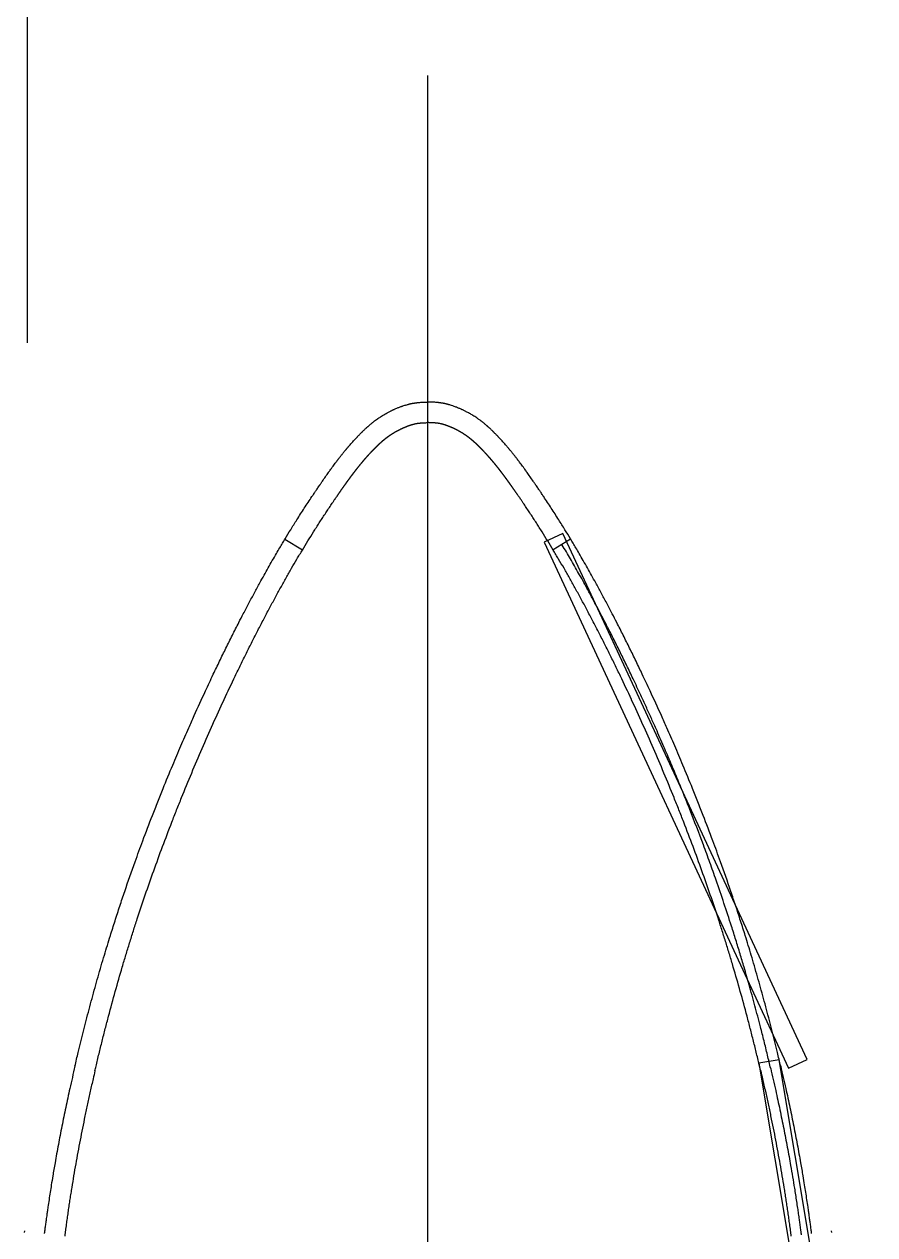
# Model space of a CAD drawing. Header units: millimetres. Extents: x -2789 to 12250, y -4440 to 7168.
# Drawn here: x 3099 to 4962, y -1167 to 1484 of the extents above; entities that cross this region are included whole.
import ezdxf

# ---------------------------------------------------------------- set-up
doc = ezdxf.new("R2010")
doc.units = ezdxf.units.MM
doc.header["$MEASUREMENT"] = 0

msp = doc.modelspace()

# ---------------------------------------------------------------- linework, layer by layer
for p, q in [((3106.83301, 785.88064), (3106.83301, 6597.78693)), ((3983.10841, -4440.28565), (3983.10841, 1371.62064)), ((3670.32062, 356.18674), (3708.85166, 332.94113)), ((4295.89621, 356.18674), (4257.36516, 332.94113))]:
    msp.add_line(p, q)
at = {"color": 7, "linetype": 'Continuous', "lineweight": 25}
for p, q in [((3099.82259, -1158.59942), (3099.40203, -1161.8758)), ((4866.39423, -1158.59942), (4866.8148, -1161.8758))]:
    msp.add_line(p, q, dxfattribs=at)
for points in [[(4237.68244, 349.25157), (4772.8597, -802.47986), (4813.66908, -783.51689), (4278.49182, 368.21455)], [(4708.10451, -791.20894), (4917.43213, -2043.83895), (4961.81666, -2036.42183), (4752.48903, -783.79182)]]:
    msp.add_lwpolyline(points, close=True)
at = {"color": 7, "linetype": 'Continuous'}
for points, knots in [([(3748.608, 477.6583), (3749.8453, 479.45585), (3751.0621, 481.21846), (3754.6514, 486.40193), (3756.96277, 489.7184), (3761.42287, 496.0734), (3763.57213, 499.11268), (3765.86689, 502.33105), (3766.09339, 502.64841), (3766.54681, 503.28311), (3766.74592, 503.5616), (3767.15045, 504.12672), (3767.32583, 504.3716), (3767.64678, 504.81938), (3767.80762, 505.04365), (3768.41353, 505.88787), (3768.85615, 506.50345), (3770.24984, 508.43807), (3771.19549, 509.74538), (3774.43346, 514.20293), (3776.68907, 517.27522), (3780.02802, 521.77239), (3781.14386, 523.26641), (3782.80095, 525.47158), (3783.34997, 526.19991), (3784.25937, 527.40254), (3784.62159, 527.88054), (3785.17905, 528.61458), (3785.3728, 528.86942), (3785.65277, 529.23725), (3785.74142, 529.35366), (3785.96756, 529.65041), (3786.10689, 529.83308), (3786.42055, 530.24397), (3786.59547, 530.47291), (3786.93422, 530.91573), (3787.10133, 531.13395), (3787.43613, 531.57066), (3787.60356, 531.78883), (3788.10595, 532.44276), (3788.44104, 532.87799), (3789.43037, 534.16019), (3790.08307, 535.00248), (3791.9756, 537.4342), (3793.21041, 539.00756), (3795.66564, 542.1092), (3796.88536, 543.63663), (3799.56749, 546.96542), (3801.02575, 548.7553), (3803.04147, 551.2013), (3803.60847, 551.88621), (3804.48622, 552.94161), (3804.7986, 553.31624), (3805.34262, 553.96698), (3805.57174, 554.24053), (3805.96111, 554.70453), (3806.13253, 554.90849), (3806.48362, 555.32564), (3806.66631, 555.54241), (3807.02558, 555.96802), (3807.20423, 556.17932), (3807.56181, 556.60166), (3807.74077, 556.81271), (3808.27816, 557.44551), (3808.63718, 557.86701), (3809.81868, 559.24996), (3810.64262, 560.20775), (3813.42526, 563.4202), (3815.39292, 565.65475), (3819.34926, 570.07421), (3821.33835, 572.25952), (3824.28641, 575.44452), (3825.22946, 576.45541), (3826.64208, 577.95773), (3827.11944, 578.46332), (3827.99907, 579.39119), (3828.40146, 579.81424), (3829.21886, 580.67082), (3829.63533, 581.10581), (3830.46288, 581.96711), (3830.876, 582.39557), (3832.11339, 583.67437), (3832.93394, 584.51636), (3834.5776, 586.19116), (3835.39936, 587.02253), (3836.69961, 588.32853), (3837.17896, 588.80795), (3837.84635, 589.47257), (3838.03277, 589.65791), (3838.40259, 590.025), (3838.58471, 590.2055), (3838.96766, 590.58429), (3839.16314, 590.77731), (3839.57495, 591.18319), (3839.77997, 591.38484), (3840.39239, 591.98593), (3840.79518, 592.37964), (3841.6014, 593.16443), (3842.00224, 593.55298), (3843.05571, 594.56976), (3843.70465, 595.19159), (3844.99134, 596.4156), (3845.63038, 597.019), (3846.86019, 598.17117), (3847.44695, 598.71687), (3848.3922, 599.58936), (3848.75101, 599.91898), (3849.37586, 600.49021), (3849.64363, 600.73409), (3850.12792, 601.17362), (3850.34418, 601.36936), (3850.70283, 601.69273), (3850.83096, 601.80803), (3851.14036, 602.08599), (3851.33055, 602.25647), (3851.98446, 602.84087), (3852.44537, 603.24992), (3854.12602, 604.73144), (3855.34041, 605.78231), (3857.39265, 607.52479), (3858.23879, 608.23344), (3859.9198, 609.6216), (3860.76243, 610.30743), (3861.87219, 611.19777), (3862.15083, 611.42023), (3862.61442, 611.78847), (3862.80568, 611.93987), (3863.18525, 612.23921), (3863.37569, 612.38886), (3863.94904, 612.83782), (3864.33396, 613.13712), (3865.04101, 613.68319), (3865.36891, 613.935), (3866.02037, 614.43225), (3866.34673, 614.67987), (3867.32771, 615.41973), (3867.98412, 615.90888), (3870.0808, 617.45254), (3871.53438, 618.49488), (3873.52852, 619.88787), (3874.04982, 620.24866), (3875.09978, 620.96881), (3875.6263, 621.32665), (3877.21044, 622.39342), (3878.27265, 623.09563), (3880.9571, 624.83757), (3882.59019, 625.86742), (3885.86564, 627.87519), (3887.51696, 628.85893), (3891.21594, 631.00001), (3893.26767, 632.14617), (3897.42594, 634.38589), (3899.52729, 635.47618), (3902.03493, 636.72982), (3902.43324, 636.92753), (3903.62965, 637.51717), (3904.44436, 637.91283), (3905.75273, 638.53868), (3906.24496, 638.77206), (3907.21774, 639.22928), (3907.70447, 639.45613), (3908.67219, 639.903), (3909.15586, 640.12433), (3910.20619, 640.60049), (3910.77362, 640.85487), (3912.67785, 641.69923), (3914.0205, 642.27901), (3917.40196, 643.69921), (3919.43027, 644.51499), (3922.31966, 645.6253), (3923.1758, 645.94778), (3924.78234, 646.54057), (3925.52381, 646.80922), (3927.01378, 647.3394), (3927.75912, 647.59971), (3929.99628, 648.36615), (3931.48925, 648.8578), (3933.93415, 649.62964), (3934.88503, 649.92162), (3935.83668, 650.20548)], [0.00008814012, 0.00008814012, 0.00008814012, 0.00008814012, 0.02307396347, 0.02307396347, 0.06904561017, 0.06904561017, 0.11501725687, 0.11501725687, 0.12009366868, 0.12009366868, 0.12517008048, 0.12517008048, 0.12818460681, 0.12818460681, 0.13119913315, 0.13119913315, 0.13952341723, 0.13952341723, 0.15750398706, 0.15750398706, 0.2015762351, 0.2015762351, 0.22404030983, 0.22404030983, 0.23526631912, 0.23526631912, 0.24274152547, 0.24274152547, 0.24675751545, 0.24675751545, 0.24868014132, 0.24868014132, 0.25136839499, 0.25136839499, 0.25440872256, 0.25440872256, 0.25744905013, 0.25744905013, 0.2604893777, 0.2604893777, 0.26657003283, 0.26657003283, 0.27848864531, 0.27848864531, 0.30123698137, 0.30123698137, 0.32398531744, 0.32398531744, 0.35153144342, 0.35153144342, 0.36235771624, 0.36235771624, 0.36834071531, 0.36834071531, 0.37277932357, 0.37277932357, 0.37595472766, 0.37595472766, 0.37913013175, 0.37913013175, 0.38230553584, 0.38230553584, 0.38548093993, 0.38548093993, 0.39183174811, 0.39183174811, 0.40637011333, 0.40637011333, 0.44081103899, 0.44081103899, 0.47525196466, 0.47525196466, 0.4915172493, 0.4915172493, 0.49960243022, 0.49960243022, 0.50631584594, 0.50631584594, 0.51312675337, 0.51312675337, 0.5199376608, 0.5199376608, 0.53355947566, 0.53355947566, 0.54718129052, 0.54718129052, 0.5551405405, 0.5551405405, 0.55824124763, 0.55824124763, 0.56134195476, 0.56134195476, 0.56444266189, 0.56444266189, 0.56754336902, 0.56754336902, 0.57374478328, 0.57374478328, 0.57994619754, 0.57994619754, 0.59009990802, 0.59009990802, 0.60025361851, 0.60025361851, 0.60976232573, 0.60976232573, 0.61562244124, 0.61562244124, 0.61999174201, 0.61999174201, 0.62372068038, 0.62372068038, 0.62573190009, 0.62573190009, 0.62847402407, 0.62847402407, 0.6353004861, 0.6353004861, 0.65332334167, 0.65332334167, 0.66595856118, 0.66595856118, 0.67859378068, 0.67859378068, 0.6828371961, 0.6828371961, 0.68566129575, 0.68566129575, 0.6884853954, 0.6884853954, 0.69413359469, 0.69413359469, 0.69878612392, 0.69878612392, 0.70343865316, 0.70343865316, 0.71274371162, 0.71274371162, 0.73305272464, 0.73305272464, 0.74031383223, 0.74031383223, 0.74757493983, 0.74757493983, 0.76209715501, 0.76209715501, 0.78406909084, 0.78406909084, 0.80604102666, 0.80604102666, 0.8328943956, 0.8328943956, 0.85974776453, 0.85974776453, 0.86481079528, 0.86481079528, 0.87493685678, 0.87493685678, 0.88099494912, 0.88099494912, 0.88684817632, 0.88684817632, 0.89270140353, 0.89270140353, 0.89956327093, 0.89956327093, 0.91592309589, 0.91592309589, 0.94072519341, 0.94072519341, 0.95116049636, 0.95116049636, 0.96029513951, 0.96029513951, 0.96942978267, 0.96942978267, 0.98769906897, 0.98769906897, 0.9993125159, 0.9993125159, 0.9993125159, 0.9993125159]), ([(3936.19705, 650.31134), (3936.69977, 650.45673), (3937.21504, 650.60423), (3937.91495, 650.80174), (3938.14592, 650.86635), (3938.54456, 650.97693), (3938.71412, 651.02362), (3938.97072, 651.09359), (3939.05368, 651.11609), (3939.17445, 651.14868), (3939.209, 651.15798), (3939.25917, 651.17146), (3939.27557, 651.17586), (3939.31234, 651.18572), (3939.34227, 651.19372), (3939.38904, 651.20621), (3939.40952, 651.21167), (3939.45904, 651.22486), (3939.48718, 651.23235), (3939.54296, 651.24718), (3939.57067, 651.25454), (3939.65325, 651.27643), (3939.70759, 651.29081), (3939.86674, 651.33279), (3939.96421, 651.35838), (3940.16688, 651.41136), (3940.27111, 651.4385), (3940.48241, 651.49322), (3940.58768, 651.52035), (3940.90201, 651.60095), (3941.10853, 651.65336), (3941.52032, 651.75682), (3941.72669, 651.80816), (3942.34758, 651.96098), (3942.76269, 652.06097), (3943.59089, 652.25619), (3944.00501, 652.35169), (3944.99269, 652.57451), (3945.57206, 652.70123), (3946.74398, 652.9491), (3947.32706, 653.06829), (3948.48772, 653.29792), (3949.06607, 653.40854), (3950.18873, 653.61572), (3950.73234, 653.71251), (3951.89707, 653.91272), (3952.52727, 654.01665), (3953.66705, 654.19659), (3954.17163, 654.27347), (3954.92534, 654.38418), (3955.17126, 654.41965), (3955.55768, 654.47442), (3955.69824, 654.49415), (3956.00281, 654.5364), (3956.16814, 654.55903), (3956.44798, 654.59693), (3956.56997, 654.61331), (3956.78248, 654.64151), (3956.86895, 654.65287), (3957.03857, 654.67502), (3957.12574, 654.68632), (3957.39597, 654.72109), (3957.58242, 654.74469), (3957.9513, 654.79064), (3958.13582, 654.81325), (3958.75679, 654.88819), (3959.1993, 654.9397), (3960.15786, 655.04744), (3960.67835, 655.10366), (3961.78559, 655.21843), (3962.37052, 655.27649), (3963.07893, 655.3441), (3963.20511, 655.35604), (3963.33119, 655.36785)], [0.00494697507, 0.00494697507, 0.00494697507, 0.00494697507, 0.05481923929, 0.05481923929, 0.0812972154, 0.0812972154, 0.10331279454, 0.10331279454, 0.11354529158, 0.11354529158, 0.11851515234, 0.11851515234, 0.12138297716, 0.12138297716, 0.12425080198, 0.12425080198, 0.12711862679, 0.12711862679, 0.12998645161, 0.12998645161, 0.13285427643, 0.13285427643, 0.13858992606, 0.13858992606, 0.15006122532, 0.15006122532, 0.16153252459, 0.16153252459, 0.17300382385, 0.17300382385, 0.19594642238, 0.19594642238, 0.21888902092, 0.21888902092, 0.26477421798, 0.26477421798, 0.31065941504, 0.31065941504, 0.37402379042, 0.37402379042, 0.43738816579, 0.43738816579, 0.50075254117, 0.50075254117, 0.56019171947, 0.56019171947, 0.62946276876, 0.62946276876, 0.68383356566, 0.68383356566, 0.71030788355, 0.71030788355, 0.7257488127, 0.7257488127, 0.74230107546, 0.74230107546, 0.75621299, 0.75621299, 0.76682793443, 0.76682793443, 0.77744287886, 0.77744287886, 0.79867276771, 0.79867276771, 0.81990265657, 0.81990265657, 0.86960536865, 0.86960536865, 0.92532998201, 0.92532998201, 0.98457757255, 0.98457757255, 0.99741942509, 0.99741942509, 0.99741942509, 0.99741942509]), ([(3963.51279, 655.3845), (3965.00125, 655.5179), (3966.47721, 655.63092), (3969.31037, 655.81508), (3970.67689, 655.88935), (3973.42026, 656.01241), (3974.79396, 656.06083), (3977.52822, 656.13363), (3978.89106, 656.15815), (3981.20543, 656.18209), (3982.15908, 656.18679), (3983.11057, 656.18674)], [0.000078171539, 0.000078171539, 0.000078171539, 0.000078171539, 0.004331487427, 0.004331487427, 0.008309909328, 0.008309909328, 0.012288331229, 0.012288331229, 0.01626675313, 0.01626675313, 0.019065524624, 0.019065524624, 0.019065524624, 0.019065524624]), ([(4002.70403, 655.3845), (4001.27698, 655.51239), (3999.85886, 655.62178), (3997.31058, 655.78984), (3996.18067, 655.85419), (3993.90749, 655.96543), (3992.77014, 656.0119), (3989.35836, 656.12592), (3987.09667, 656.16754), (3984.26593, 656.18504), (3983.68571, 656.18677), (3983.10625, 656.18674)], [0.000078171539, 0.000078171539, 0.000078171539, 0.000078171539, 0.004162468898, 0.004162468898, 0.007462134532, 0.007462134532, 0.010761800167, 0.010761800167, 0.017361131435, 0.017361131435, 0.019065524624, 0.019065524624, 0.019065524624, 0.019065524624]), ([(4030.01977, 650.31134), (4029.51705, 650.45673), (4029.00178, 650.60423), (4028.30188, 650.80174), (4028.0709, 650.86635), (4027.67226, 650.97693), (4027.5027, 651.02362), (4027.24611, 651.09359), (4027.16315, 651.11609), (4027.04237, 651.14868), (4027.00782, 651.15798), (4026.95765, 651.17146), (4026.94126, 651.17586), (4026.90448, 651.18572), (4026.87455, 651.19372), (4026.82778, 651.20621), (4026.8073, 651.21167), (4026.75779, 651.22486), (4026.72964, 651.23235), (4026.67386, 651.24718), (4026.64615, 651.25454), (4026.56358, 651.27643), (4026.50924, 651.29081), (4026.35009, 651.33279), (4026.25261, 651.35838), (4026.04994, 651.41136), (4025.94571, 651.4385), (4025.73442, 651.49322), (4025.62914, 651.52035), (4025.31482, 651.60095), (4025.10829, 651.65336), (4024.69651, 651.75682), (4024.49013, 651.80816), (4023.86925, 651.96098), (4023.45414, 652.06097), (4022.62593, 652.25619), (4022.21181, 652.35169), (4021.22413, 652.57451), (4020.64477, 652.70123), (4019.47285, 652.9491), (4018.88976, 653.06829), (4017.7291, 653.29792), (4017.15075, 653.40854), (4016.02809, 653.61572), (4015.48449, 653.71251), (4014.31975, 653.91272), (4013.68954, 654.01665), (4012.54976, 654.19659), (4012.04518, 654.27347), (4011.29148, 654.38418), (4011.04556, 654.41965), (4010.65914, 654.47442), (4010.51859, 654.49415), (4010.21401, 654.5364), (4010.04868, 654.55903), (4009.76885, 654.59693), (4009.64685, 654.61331), (4009.43434, 654.64151), (4009.34788, 654.65287), (4009.17825, 654.67502), (4009.09108, 654.68632), (4008.82085, 654.72109), (4008.63441, 654.74469), (4008.26552, 654.79064), (4008.08101, 654.81325), (4007.46004, 654.88819), (4007.01753, 654.9397), (4006.05897, 655.04744), (4005.53848, 655.10366), (4004.43123, 655.21843), (4003.84631, 655.27649), (4003.1379, 655.3441), (4003.01172, 655.35604), (4002.88564, 655.36785)], [0.00494697507, 0.00494697507, 0.00494697507, 0.00494697507, 0.05481923929, 0.05481923929, 0.0812972154, 0.0812972154, 0.10331279454, 0.10331279454, 0.11354529157, 0.11354529157, 0.11851515234, 0.11851515234, 0.12138297719, 0.12138297719, 0.12425080205, 0.12425080205, 0.1271186269, 0.1271186269, 0.12998645176, 0.12998645176, 0.13285427661, 0.13285427661, 0.13858992633, 0.13858992633, 0.15006122575, 0.15006122575, 0.16153252517, 0.16153252517, 0.1730038246, 0.1730038246, 0.19594642344, 0.19594642344, 0.21888902229, 0.21888902229, 0.26477421998, 0.26477421998, 0.31065941767, 0.31065941767, 0.37402379642, 0.37402379642, 0.43738817517, 0.43738817517, 0.50075255391, 0.50075255391, 0.56019175816, 0.56019175816, 0.62946331322, 0.62946331322, 0.6838338807, 0.6838338807, 0.71030793566, 0.71030793566, 0.72574886967, 0.72574886967, 0.74230115722, 0.74230115722, 0.75621301279, 0.75621301279, 0.7668279282, 0.7668279282, 0.77744284361, 0.77744284361, 0.79867267443, 0.79867267443, 0.81990250526, 0.81990250526, 0.86960471047, 0.86960471047, 0.92532986146, 0.92532986146, 0.98457740941, 0.98457740941, 0.99741942509, 0.99741942509, 0.99741942509, 0.99741942509]), ([(4217.60883, 477.6583), (4216.37153, 479.45585), (4215.15472, 481.21846), (4211.56543, 486.40193), (4209.25405, 489.7184), (4204.79395, 496.0734), (4202.64469, 499.11268), (4200.34993, 502.33105), (4200.12344, 502.64841), (4199.67002, 503.28311), (4199.47091, 503.5616), (4199.06638, 504.12672), (4198.891, 504.3716), (4198.57005, 504.81938), (4198.4092, 505.04365), (4197.8033, 505.88787), (4197.36067, 506.50345), (4195.96699, 508.43807), (4195.02133, 509.74538), (4191.78337, 514.20293), (4189.52775, 517.27522), (4186.18881, 521.77239), (4185.07296, 523.26641), (4183.41587, 525.47158), (4182.86686, 526.19991), (4181.95746, 527.40254), (4181.59524, 527.88054), (4181.03778, 528.61458), (4180.84402, 528.86942), (4180.56405, 529.23725), (4180.47541, 529.35366), (4180.24926, 529.65041), (4180.10993, 529.83308), (4179.79628, 530.24396), (4179.62135, 530.47291), (4179.28261, 530.91573), (4179.1155, 531.13394), (4178.7807, 531.57066), (4178.61327, 531.78882), (4178.11087, 532.44276), (4177.77579, 532.87799), (4176.78645, 534.16019), (4176.13375, 535.00248), (4174.24123, 537.4342), (4173.00641, 539.00756), (4170.55118, 542.1092), (4169.33146, 543.63663), (4166.64932, 546.96543), (4165.19104, 548.75533), (4163.17534, 551.20132), (4162.60836, 551.8862), (4161.73064, 552.94157), (4161.41826, 553.3162), (4160.87423, 553.96695), (4160.64511, 554.24051), (4160.25579, 554.70443), (4160.08444, 554.90831), (4159.73349, 555.3253), (4159.55087, 555.54198), (4159.19173, 555.96744), (4159.01315, 556.17867), (4158.6557, 556.60085), (4158.4768, 556.81183), (4157.93961, 557.4444), (4157.58073, 557.86574), (4156.39906, 559.24889), (4155.57482, 560.20705), (4152.7928, 563.41878), (4150.82607, 565.65229), (4146.87163, 570.0697), (4144.8835, 572.25401), (4141.9304, 575.44458), (4140.9813, 576.46192), (4139.56582, 577.96719), (4139.09148, 578.46957), (4138.2219, 579.38681), (4137.82648, 579.80255), (4137.0171, 580.6508), (4136.6015, 581.08494), (4135.77558, 581.94464), (4135.36329, 582.3723), (4134.12834, 583.64874), (4133.30942, 584.48918), (4131.6691, 586.16084), (4130.849, 586.99069), (4129.548, 588.29769), (4129.06631, 588.77955), (4128.27653, 589.56618), (4127.97165, 589.86901), (4127.3685, 590.46653), (4127.03902, 590.79202), (4126.36436, 591.45631), (4126.03035, 591.78405), (4125.36592, 592.43385), (4125.0346, 592.75676), (4124.04487, 593.71809), (4123.38965, 594.35007), (4122.16887, 595.519), (4121.60578, 596.05475), (4120.48265, 597.11633), (4119.92356, 597.6412), (4118.90768, 598.58841), (4118.44703, 599.01543), (4117.53163, 599.85893), (4117.07714, 600.27517), (4116.36707, 600.92142), (4116.11755, 601.14773), (4115.77149, 601.46052), (4115.66681, 601.555), (4115.45841, 601.74274), (4115.35251, 601.83801), (4115.0746, 602.08765), (4114.89353, 602.24996), (4114.32053, 602.76213), (4113.93006, 603.10909), (4113.14899, 603.79919), (4112.759, 604.14175), (4111.5904, 605.16223), (4110.8121, 605.83374), (4109.26584, 607.15175), (4108.49378, 607.80179), (4107.16089, 608.90968), (4106.60386, 609.36836), (4105.65538, 610.14194), (4105.26542, 610.45782), (4104.60719, 610.98747), (4104.3351, 611.20539), (4103.51973, 611.85522), (4102.96155, 612.29561), (4102.06961, 612.9919), (4101.73779, 613.2494), (4101.09693, 613.74382), (4100.78089, 613.9863), (4100.15526, 614.46352), (4099.84186, 614.70121), (4098.89991, 615.4115), (4098.26965, 615.88129), (4096.73206, 617.01421), (4095.82057, 617.67475), (4094.14895, 618.86631), (4093.38827, 619.40112), (4091.87423, 620.45156), (4091.11397, 620.9721), (4088.82358, 622.51965), (4087.28382, 623.53255), (4084.49578, 625.31774), (4083.2503, 626.09798), (4080.75602, 627.62716), (4079.50099, 628.38007), (4075.7127, 630.60364), (4073.1594, 632.03765), (4069.45913, 634.02353), (4068.34666, 634.60891), (4066.46759, 635.57826), (4065.70664, 635.96551), (4064.07379, 636.78536), (4063.20605, 637.21447), (4061.4315, 638.07763), (4060.53609, 638.50603), (4059.00202, 639.22838), (4058.35993, 639.52738), (4057.08296, 640.11479), (4056.4448, 640.40481), (4054.8939, 641.10089), (4053.99024, 641.49923), (4052.17556, 642.285), (4051.26768, 642.67095), (4048.90146, 643.65792), (4047.45138, 644.24427), (4045.09908, 645.16546), (4044.20023, 645.51034), (4041.50204, 646.52391), (4039.71722, 647.16577), (4036.13811, 648.39655), (4034.34636, 648.98416), (4031.8285, 649.76862), (4031.10455, 649.9894), (4030.38015, 650.20548)], [0.00008814012, 0.00008814012, 0.00008814012, 0.00008814012, 0.02307396347, 0.02307396347, 0.06904561017, 0.06904561017, 0.11501725687, 0.11501725687, 0.12009366868, 0.12009366868, 0.12517008048, 0.12517008048, 0.12818460681, 0.12818460681, 0.13119913315, 0.13119913315, 0.13952341723, 0.13952341723, 0.15750398706, 0.15750398706, 0.2015762351, 0.2015762351, 0.2240403098, 0.2240403098, 0.23526631908, 0.23526631908, 0.24274152536, 0.24274152536, 0.24675751573, 0.24675751573, 0.24868014156, 0.24868014156, 0.25136838849, 0.25136838849, 0.25440871738, 0.25440871738, 0.25744904627, 0.25744904627, 0.26048937516, 0.26048937516, 0.26657003294, 0.26657003294, 0.27848865013, 0.27848865013, 0.301236989, 0.301236989, 0.32398532787, 0.32398532787, 0.35153168992, 0.35153168992, 0.36235749135, 0.36235749135, 0.36834052499, 0.36834052499, 0.37277918269, 0.37277918269, 0.3759534146, 0.3759534146, 0.37912764651, 0.37912764651, 0.38230187842, 0.38230187842, 0.38547611032, 0.38547611032, 0.39182457414, 0.39182457414, 0.40636831057, 0.40636831057, 0.44079293164, 0.44079293164, 0.47521755272, 0.47521755272, 0.49158664359, 0.49158664359, 0.49961760005, 0.49961760005, 0.50621548012, 0.50621548012, 0.51301251565, 0.51301251565, 0.51980955119, 0.51980955119, 0.53340362225, 0.53340362225, 0.54699769332, 0.54699769332, 0.55499644807, 0.55499644807, 0.56008658219, 0.56008658219, 0.5651767163, 0.5651767163, 0.57026685041, 0.57026685041, 0.57535698453, 0.57535698453, 0.58553725275, 0.58553725275, 0.5944504347, 0.5944504347, 0.60336361665, 0.60336361665, 0.61082785181, 0.61082785181, 0.61826773031, 0.61826773031, 0.62247577773, 0.62247577773, 0.62413006813, 0.62413006813, 0.62578435853, 0.62578435853, 0.62839482753, 0.62839482753, 0.634168178, 0.634168178, 0.63994152848, 0.63994152848, 0.65148626529, 0.65148626529, 0.66303100211, 0.66303100211, 0.67143373266, 0.67143373266, 0.67729642088, 0.67729642088, 0.68143687357, 0.68143687357, 0.68971777895, 0.68971777895, 0.6945765508, 0.6945765508, 0.69904370098, 0.69904370098, 0.70351085117, 0.70351085117, 0.71244515154, 0.71244515154, 0.72523529056, 0.72523529056, 0.73574466047, 0.73574466047, 0.74625403039, 0.74625403039, 0.76727277022, 0.76727277022, 0.78400536739, 0.78400536739, 0.80073796456, 0.80073796456, 0.8342031589, 0.8342031589, 0.84848399399, 0.84848399399, 0.85820329728, 0.85820329728, 0.8692823791, 0.8692823791, 0.88036146092, 0.88036146092, 0.8880864143, 0.8880864143, 0.89581136768, 0.89581136768, 0.90686767614, 0.90686767614, 0.9179239846, 0.9179239846, 0.93566435069, 0.93566435069, 0.94662593711, 0.94662593711, 0.96854910995, 0.96854910995, 0.99047228279, 0.99047228279, 0.9993125159, 0.9993125159, 0.9993125159, 0.9993125159]), ([(3998.6871, 610.56414), (3996.93801, 610.7209), (3995.18677, 610.84226), (3992.01938, 611.0075), (3990.63411, 611.06272), (3987.84085, 611.14265), (3986.42675, 611.1677), (3984.37146, 611.18431), (3983.74122, 611.18677), (3983.10841, 611.18674)], [0.000078171539, 0.000078171539, 0.000078171539, 0.000078171539, 0.006810579527, 0.006810579527, 0.011833705748, 0.011833705748, 0.016856831968, 0.016856831968, 0.019065524624, 0.019065524624, 0.019065524624, 0.019065524624]), ([(3496.26819, 23.74307), (3501.96287, 36.00878), (3507.66771, 48.15536), (3517.9847, 69.86869), (3522.59095, 79.47278), (3531.83095, 98.55575), (3536.46772, 108.04021), (3545.78963, 126.92324), (3550.47473, 136.32184), (3559.89311, 155.03304), (3564.62567, 164.34423), (3572.63863, 179.95711), (3575.90771, 186.28451), (3581.23209, 196.5221), (3583.2809, 200.44531), (3587.35895, 208.22245), (3589.38985, 212.07953), (3595.46038, 223.56038), (3599.47865, 231.09537), (3607.46214, 245.93568), (3611.42718, 253.24056), (3618.44113, 266.04494), (3621.50039, 271.58924), (3627.58308, 282.53127), (3630.60804, 287.93163), (3639.65832, 303.96363), (3645.65994, 314.42779), (3654.0901, 328.88949), (3656.5287, 333.04479), (3660.92669, 340.48808), (3662.88831, 343.78981), (3666.83718, 350.40045), (3668.82283, 353.70665), (3674.80607, 363.61538), (3678.83097, 370.20975), (3687.34857, 384.01742), (3691.84833, 391.22812), (3701.7833, 406.96533), (3707.23633, 415.4852), (3718.23329, 432.43398), (3723.77973, 440.86657), (3730.4668, 450.89622), (3731.58314, 452.56601), (3733.52666, 455.46507), (3734.35147, 456.69296), (3735.86464, 458.94094), (3736.55205, 459.96044), (3737.65391, 461.59191), (3738.06467, 462.19953), (3738.99538, 463.57516), (3739.51866, 464.34773), (3740.81262, 466.25464), (3741.60084, 467.41353), (3743.28783, 469.88842), (3744.18413, 471.20081), (3745.5731, 473.23111), (3746.02745, 473.89477), (3746.83321, 475.07086), (3747.18044, 475.57744), (3747.87928, 476.59648), (3748.22878, 477.10589), (3748.57442, 477.60945)], [0.68771354543, 0.68771354543, 0.68771354543, 0.68771354543, 0.70937483835, 0.70937483835, 0.72680618953, 0.72680618953, 0.7442375407, 0.7442375407, 0.76166889187, 0.76166889187, 0.77910024304, 0.77910024304, 0.79103204202, 0.79103204202, 0.79849616877, 0.79849616877, 0.80596029553, 0.80596029553, 0.82088854903, 0.82088854903, 0.83581680254, 0.83581680254, 0.84749267413, 0.84749267413, 0.85916854573, 0.85916854573, 0.88252028892, 0.88252028892, 0.892040667, 0.892040667, 0.89969766698, 0.89969766698, 0.90735466695, 0.90735466695, 0.9226686669, 0.9226686669, 0.93945341105, 0.93945341105, 0.95947253638, 0.95947253638, 0.97949166171, 0.97949166171, 0.98350164598, 0.98350164598, 0.98644459865, 0.98644459865, 0.98885877592, 0.98885877592, 0.99029172197, 0.99029172197, 0.99211757298, 0.99211757298, 0.99461989407, 0.99461989407, 0.99712221516, 0.99712221516, 0.99829786951, 0.99829786951, 0.99915808644, 0.99915808644, 0.99998888687, 0.99998888687, 0.99998888687, 0.99998888687]), ([(4469.94863, 23.74307), (4464.25395, 36.00878), (4458.54911, 48.15536), (4448.23213, 69.86869), (4443.62588, 79.47278), (4434.38587, 98.55575), (4429.74911, 108.04021), (4420.42719, 126.92324), (4415.74209, 136.32184), (4406.32371, 155.03304), (4401.59115, 164.34423), (4393.5782, 179.95711), (4390.30911, 186.28451), (4384.98474, 196.5221), (4382.93593, 200.44531), (4378.85788, 208.22245), (4376.82697, 212.07953), (4370.75644, 223.56038), (4366.73817, 231.09537), (4358.75469, 245.93568), (4354.78964, 253.24056), (4347.77569, 266.04494), (4344.71644, 271.58924), (4338.63374, 282.53127), (4335.60879, 287.93163), (4326.5585, 303.96363), (4320.55689, 314.42779), (4312.12672, 328.88949), (4309.68812, 333.04479), (4305.29014, 340.48808), (4303.32851, 343.78981), (4299.37964, 350.40045), (4297.394, 353.70665), (4291.41075, 363.61538), (4287.38586, 370.20975), (4278.86826, 384.01742), (4274.36849, 391.22812), (4264.43352, 406.96532), (4258.9805, 415.48519), (4247.98354, 432.43397), (4242.43711, 440.86656), (4235.75004, 450.8962), (4234.6337, 452.56599), (4232.69017, 455.46507), (4231.86534, 456.69298), (4230.35215, 458.94099), (4229.66473, 459.9605), (4228.56293, 461.59189), (4228.15222, 462.19943), (4227.22156, 463.57498), (4226.69828, 464.34756), (4225.40434, 466.25444), (4224.61613, 467.41331), (4222.92918, 469.88814), (4222.0329, 471.2005), (4220.64394, 473.2308), (4220.18956, 473.89449), (4219.38377, 475.07064), (4219.03652, 475.57724), (4218.33762, 476.59637), (4217.98808, 477.10584), (4217.6424, 477.60945)], [0.68771354543, 0.68771354543, 0.68771354543, 0.68771354543, 0.70937483835, 0.70937483835, 0.72680618953, 0.72680618953, 0.7442375407, 0.7442375407, 0.76166889187, 0.76166889187, 0.77910024304, 0.77910024304, 0.79103204202, 0.79103204202, 0.79849616877, 0.79849616877, 0.80596029552, 0.80596029552, 0.82088854902, 0.82088854902, 0.83581680253, 0.83581680253, 0.84749267412, 0.84749267412, 0.85916854572, 0.85916854572, 0.88252028891, 0.88252028891, 0.89204066717, 0.89204066717, 0.89969766693, 0.89969766693, 0.9073546667, 0.9073546667, 0.92266866622, 0.92266866622, 0.93945340985, 0.93945340985, 0.95947253057, 0.95947253057, 0.9794916513, 0.9794916513, 0.98350162341, 0.98350162341, 0.98644464261, 0.98644464261, 0.98885881999, 0.98885881999, 0.99029158631, 0.99029158631, 0.9921174386, 0.9921174386, 0.99461972368, 0.99461972368, 0.99712200876, 0.99712200876, 0.99829772792, 0.99829772792, 0.99915799679, 0.99915799679, 0.99998888687, 0.99998888687, 0.99998888687, 0.99998888687]), ([(4449.54086, 14.26823), (4443.90961, 26.3973), (4438.26898, 38.40804), (4428.0329, 59.95425), (4423.44285, 69.52581), (4414.23706, 88.54036), (4409.61821, 97.98915), (4400.33255, 116.80038), (4395.66589, 126.16266), (4386.28484, 144.80072), (4381.57122, 154.07501), (4373.62094, 169.56614), (4370.39582, 175.80891), (4365.14188, 185.91233), (4363.11943, 189.78564), (4359.09411, 197.46365), (4357.08967, 201.27129), (4351.09892, 212.60412), (4347.13433, 220.0408), (4339.2592, 234.68547), (4335.34889, 241.89287), (4328.40608, 254.57432), (4325.3633, 260.09176), (4319.31589, 270.97628), (4316.30972, 276.34604), (4307.31867, 292.28184), (4301.35943, 302.67764), (4289.47181, 323.08126), (4283.5706, 333.0426), (4277.24304, 343.54848), (4276.93697, 344.05624), (4276.63068, 344.56393)], [0.68771354543, 0.68771354543, 0.68771354543, 0.68771354543, 0.70923838735, 0.70923838735, 0.72669866548, 0.72669866548, 0.74415894361, 0.74415894361, 0.76161922174, 0.76161922174, 0.77907949987, 0.77907949987, 0.79091948964, 0.79091948964, 0.79832860832, 0.79832860832, 0.80573772701, 0.80573772701, 0.82055596437, 0.82055596437, 0.83537420174, 0.83537420174, 0.84706701364, 0.84706701364, 0.85875982555, 0.85875982555, 0.88214544936, 0.88214544936, 0.90553107318, 0.90553107318, 0.90671889055, 0.90671889055, 0.90671889055, 0.90671889055]), ([(3210.46292, -797.75091), (3212.78904, -787.81298), (3215.15533, -777.86286), (3223.20799, -744.52489), (3229.09013, -721.01313), (3239.30872, -681.60962), (3243.56887, -665.57734), (3252.25012, -633.67957), (3256.67013, -617.8188), (3265.66855, -586.27596), (3270.24817, -570.58971), (3277.06302, -547.77378), (3279.23499, -540.57772), (3283.61266, -526.22431), (3285.81935, -519.06378), (3291.39339, -501.16257), (3294.78902, -490.42309), (3301.69236, -468.9158), (3305.19877, -458.15212), (3312.31938, -436.61005), (3315.93386, -425.83077), (3326.94098, -393.46487), (3334.49794, -371.84822), (3347.74029, -334.96833), (3353.31936, -319.71367), (3365.89265, -285.94557), (3372.94075, -267.41168), (3383.96872, -238.99906), (3387.82257, -229.17402), (3395.60284, -209.54426), (3399.52815, -199.74101), (3410.40457, -172.85031), (3417.43512, -155.76747), (3430.50409, -124.55089), (3436.50353, -110.41866), (3448.17194, -83.30697), (3453.82826, -70.32791), (3463.54085, -48.31675), (3467.56684, -39.27126), (3479.73718, -12.16115), (3487.97222, 5.87348), (3496.24118, 23.68489), (3496.25469, 23.71398), (3496.26819, 23.74307)], [0.21315310249, 0.21315310249, 0.21315310249, 0.21315310249, 0.22997345829, 0.22997345829, 0.26940436862, 0.26940436862, 0.29671763132, 0.29671763132, 0.32403089402, 0.32403089402, 0.35134415672, 0.35134415672, 0.36398429401, 0.36398429401, 0.37662443131, 0.37662443131, 0.39558427615, 0.39558427615, 0.414544121, 0.414544121, 0.43350396585, 0.43350396585, 0.47142365555, 0.47142365555, 0.49813184751, 0.49813184751, 0.53039044767, 0.53039044767, 0.54738620997, 0.54738620997, 0.56427342809, 0.56427342809, 0.59373575433, 0.59373575433, 0.61809993395, 0.61809993395, 0.64055886799, 0.64055886799, 0.6562599702, 0.6562599702, 0.68766217462, 0.68766217462, 0.68771354543, 0.68771354543, 0.68771354543, 0.68771354543]), ([(4733.84602, -802.87876), (4731.55908, -793.10819), (4729.23304, -783.32551), (4724.38288, -763.23865), (4721.85308, -752.92546), (4716.71457, -732.30472), (4714.10667, -722.00072), (4707.47343, -696.2032), (4703.40814, -680.76305), (4695.12794, -650.03672), (4690.91397, -634.75469), (4683.0026, -606.70924), (4679.32579, -593.92073), (4672.70615, -571.32601), (4669.78413, -561.49554), (4663.78143, -541.58804), (4660.70063, -531.51989), (4654.45064, -511.39235), (4651.28111, -501.33181), (4642.72141, -474.54663), (4637.24727, -457.80878), (4626.03592, -424.29429), (4620.29722, -407.51318), (4609.93565, -377.85802), (4605.36834, -364.99496), (4596.08091, -339.24913), (4591.35977, -326.36341), (4576.94656, -287.6184), (4567.0026, -261.66494), (4552.44165, -224.72106), (4548.11078, -213.85767), (4539.3518, -192.1333), (4534.92497, -181.27549), (4525.497, -158.40544), (4520.48406, -146.3914), (4510.33846, -122.36492), (4505.20721, -110.35574), (4494.33931, -85.21552), (4488.59352, -72.09166), (4479.20542, -50.91726), (4475.60177, -42.85191), (4468.34646, -26.73786), (4464.69613, -18.69197), (4457.21298, -2.32106), (4453.379, 6.00128), (4449.54086, 14.26823)], [0.21315310249, 0.21315310249, 0.21315310249, 0.21315310249, 0.22977712077, 0.22977712077, 0.24722251668, 0.24722251668, 0.26466791258, 0.26466791258, 0.29106291188, 0.29106291188, 0.31745791118, 0.31745791118, 0.33977361062, 0.33977361062, 0.35706112406, 0.35706112406, 0.37492954042, 0.37492954042, 0.39279795677, 0.39279795677, 0.4224436711, 0.4224436711, 0.45208938542, 0.45208938542, 0.47476579593, 0.47476579593, 0.49744220643, 0.49744220643, 0.54279502745, 0.54279502745, 0.56160863374, 0.56160863374, 0.58042224003, 0.58042224003, 0.60123958496, 0.60123958496, 0.6220569299, 0.6220569299, 0.64489606462, 0.64489606462, 0.65896934032, 0.65896934032, 0.67304261603, 0.67304261603, 0.68771354543, 0.68771354543, 0.68771354543, 0.68771354543]), ([(4755.7539, -797.75091), (4753.42778, -787.81298), (4751.06149, -777.86286), (4743.00883, -744.52489), (4737.1267, -721.01313), (4726.90811, -681.60962), (4722.64796, -665.57734), (4713.96671, -633.67957), (4709.54669, -617.8188), (4700.54828, -586.27596), (4695.96866, -570.58971), (4689.15381, -547.77378), (4686.98184, -540.57772), (4682.60417, -526.22431), (4680.39747, -519.06378), (4674.82343, -501.16257), (4671.42781, -490.42309), (4664.52447, -468.9158), (4661.01806, -458.15212), (4653.89745, -436.61005), (4650.28296, -425.83077), (4639.27585, -393.46487), (4631.71888, -371.84822), (4618.47653, -334.96833), (4612.89747, -319.71367), (4600.32417, -285.94557), (4593.27607, -267.41168), (4582.24811, -238.99905), (4578.39425, -229.17401), (4570.61398, -209.54426), (4566.68867, -199.741), (4555.81223, -172.85026), (4548.78167, -155.76738), (4535.71268, -124.55075), (4529.71323, -110.41852), (4518.04484, -83.30689), (4512.38856, -70.32789), (4502.67598, -48.31676), (4498.64998, -39.27125), (4486.4796, -12.16107), (4478.24454, 5.87362), (4469.97558, 23.68502), (4469.96211, 23.71404), (4469.94863, 23.74307)], [0.21315310249, 0.21315310249, 0.21315310249, 0.21315310249, 0.22997345829, 0.22997345829, 0.26940436863, 0.26940436863, 0.29671763133, 0.29671763133, 0.32403089402, 0.32403089402, 0.35134415672, 0.35134415672, 0.36398429402, 0.36398429402, 0.37662443132, 0.37662443132, 0.39558427615, 0.39558427615, 0.41454412097, 0.41454412097, 0.4335039658, 0.4335039658, 0.47142365545, 0.47142365545, 0.49813184652, 0.49813184652, 0.5303904519, 0.5303904519, 0.54738621262, 0.54738621262, 0.56427343469, 0.56427343469, 0.59373583101, 0.59373583101, 0.61810001578, 0.61810001578, 0.64055884728, 0.64055884728, 0.6562599927, 0.6562599927, 0.68766228353, 0.68766228353, 0.68771354543, 0.68771354543, 0.68771354543, 0.68771354543]), ([(3210.46293, -797.75089), (3208.54436, -805.94762), (3206.65295, -814.13671), (3202.92454, -830.49899), (3201.08833, -838.66896), (3196.2021, -860.72044), (3193.2136, -874.54872), (3187.4328, -902.00455), (3184.6403, -915.63151), (3179.24483, -942.71597), (3176.64156, -956.17515), (3171.6182, -982.95758), (3169.19823, -996.28017), (3165.18308, -1019.13516), (3163.54565, -1028.69209), (3160.85169, -1044.8287), (3159.77013, -1051.42843), (3157.84992, -1063.37071), (3157.00366, -1068.71717), (3155.33298, -1079.44195), (3154.50929, -1084.81553), (3152.88576, -1095.58162), (3152.08563, -1100.97607), (3150.78296, -1109.90691), (3150.27355, -1113.43814), (3149.37252, -1119.75386), (3148.97888, -1122.53748), (3148.30909, -1127.3163), (3148.03127, -1129.3113), (3147.54406, -1132.83275), (3147.33423, -1134.35686), (3146.91525, -1137.41593), (3146.70552, -1138.95529), (3146.06452, -1143.68862), (3145.61937, -1147.01377), (3144.95194, -1152.05118), (3144.74071, -1153.6525), (3144.36999, -1156.47505), (3144.21196, -1157.68196), (3143.87987, -1160.22584), (3143.7045, -1161.57347), (3143.47463, -1163.34522), (3143.41994, -1163.76722), (3143.36546, -1164.1879)], [0.78679507871, 0.78679507871, 0.78679507871, 0.78679507871, 0.8006787101, 0.8006787101, 0.81456234149, 0.81456234149, 0.83828546391, 0.83828546391, 0.86200858633, 0.86200858633, 0.88573170875, 0.88573170875, 0.90945483117, 0.90945483117, 0.92661173236, 0.92661173236, 0.93852678231, 0.93852678231, 0.94817967332, 0.94817967332, 0.95783256432, 0.95783256432, 0.96748545533, 0.96748545533, 0.97378721616, 0.97378721616, 0.97875196904, 0.97875196904, 0.98230832879, 0.98230832879, 0.9850262653, 0.9850262653, 0.9877442018, 0.9877442018, 0.99318007482, 0.99318007482, 0.99564593615, 0.99564593615, 0.99745047268, 0.99745047268, 0.99938499085, 0.99938499085, 0.99998999874, 0.99998999874, 0.99998999874, 0.99998999874]), ([(4733.84602, -802.87876), (4735.73861, -810.9645), (4737.6046, -819.04263), (4741.28324, -835.18282), (4743.09511, -843.24167), (4747.99202, -865.33076), (4751.01198, -879.30344), (4756.84975, -907.03913), (4759.66772, -920.80137), (4765.1085, -948.14876), (4767.73167, -961.73584), (4772.78965, -988.7682), (4775.2244, -1002.21321), (4779.01533, -1023.87266), (4780.42817, -1032.12308), (4783.18197, -1048.57), (4784.52322, -1056.76833), (4786.60865, -1069.82438), (4787.37392, -1074.6852), (4788.88604, -1084.43151), (4789.63235, -1089.31347), (4791.10528, -1099.09395), (4791.83211, -1103.99384), (4793.13207, -1112.89252), (4793.70855, -1116.88877), (4794.60924, -1123.21199), (4794.93806, -1125.53763), (4795.52766, -1129.73904), (4795.78929, -1131.61479), (4796.28811, -1135.21306), (4796.52537, -1136.93419), (4796.99818, -1140.384), (4797.23443, -1142.11809), (4797.9595, -1147.47689), (4798.46622, -1151.2707), (4799.17607, -1156.64656), (4799.36368, -1158.07281), (4799.70257, -1160.65884), (4799.85308, -1161.81068), (4800.18188, -1164.33406), (4800.36096, -1165.71279), (4800.53768, -1167.07746)], [0.78679507871, 0.78679507871, 0.78679507871, 0.78679507871, 0.80056271643, 0.80056271643, 0.81433035415, 0.81433035415, 0.83843548011, 0.83843548011, 0.86254060606, 0.86254060606, 0.88664573202, 0.88664573202, 0.91075085797, 0.91075085797, 0.92566052148, 0.92566052148, 0.940570185, 0.940570185, 0.94939694594, 0.94939694594, 0.95822370688, 0.95822370688, 0.96705046782, 0.96705046782, 0.97422904688, 0.97422904688, 0.97840424261, 0.97840424261, 0.98177047872, 0.98177047872, 0.98485891472, 0.98485891472, 0.98794735071, 0.98794735071, 0.9941242227, 0.9941242227, 0.99630645104, 0.99630645104, 0.99801903154, 0.99801903154, 0.99998999874, 0.99998999874, 0.99998999874, 0.99998999874]), ([(4755.7539, -797.75089), (4757.67246, -805.94762), (4759.56388, -814.13671), (4763.29228, -830.49899), (4765.12849, -838.66896), (4770.01473, -860.72044), (4773.00322, -874.54872), (4778.78403, -902.00455), (4781.57653, -915.63151), (4786.97199, -942.71597), (4789.57526, -956.17515), (4794.59863, -982.95758), (4797.0186, -996.28017), (4801.03375, -1019.13516), (4802.67117, -1028.69209), (4805.36513, -1044.8287), (4806.44669, -1051.42843), (4808.3669, -1063.37071), (4809.21316, -1068.71717), (4810.88384, -1079.44195), (4811.70754, -1084.81553), (4813.33107, -1095.58162), (4814.13119, -1100.97607), (4815.43387, -1109.90691), (4815.94328, -1113.43814), (4816.84431, -1119.75386), (4817.23794, -1122.53748), (4817.90774, -1127.3163), (4818.18556, -1129.3113), (4818.67277, -1132.83275), (4818.88259, -1134.35686), (4819.30158, -1137.41593), (4819.5113, -1138.95529), (4820.15231, -1143.68862), (4820.59745, -1147.01377), (4821.26489, -1152.05118), (4821.47611, -1153.6525), (4821.84683, -1156.47505), (4822.00487, -1157.68196), (4822.33696, -1160.22584), (4822.51232, -1161.57347), (4822.74219, -1163.34522), (4822.79689, -1163.76722), (4822.85137, -1164.1879)], [0.78679507871, 0.78679507871, 0.78679507871, 0.78679507871, 0.8006787101, 0.8006787101, 0.81456234149, 0.81456234149, 0.83828546391, 0.83828546391, 0.86200858633, 0.86200858633, 0.88573170875, 0.88573170875, 0.90945483117, 0.90945483117, 0.92661173236, 0.92661173236, 0.93852678231, 0.93852678231, 0.94817967332, 0.94817967332, 0.95783256433, 0.95783256433, 0.96748545533, 0.96748545533, 0.97378721616, 0.97378721616, 0.97875196904, 0.97875196904, 0.98230832879, 0.98230832879, 0.98502626531, 0.98502626531, 0.98774420183, 0.98774420183, 0.99318007487, 0.99318007487, 0.99564593618, 0.99564593618, 0.99745047271, 0.99745047271, 0.99938499091, 0.99938499091, 0.99998999874, 0.99998999874, 0.99998999874, 0.99998999874])]:
    msp.add_open_spline(points, degree=3, knots=knots, dxfattribs=at)
at = {"color": 7, "linetype": 'Continuous', "lineweight": 25}
for points, degree, knots in [([(3948.69945, 607.08299), (3948.95871, 607.15797), (3949.50734, 607.3156), (3950.15213, 607.49782), (3950.59579, 607.62067), (3950.82561, 607.68318), (3950.93707, 607.71313), (3950.9738, 607.72296), (3951.14109, 607.76753), (3951.3425, 607.82072), (3951.73011, 607.92191), (3952.19347, 608.04042), (3952.7457, 608.17788), (3953.4742, 608.35409), (3954.40129, 608.56864), (3955.8946, 608.89398), (3957.45396, 609.20166), (3958.9415, 609.46602), (3960.10078, 609.65738), (3961.08128, 609.80689), (3961.78651, 609.90784), (3962.18208, 609.96272), (3962.51025, 610.00718), (3962.74021, 610.03762), (3963.09569, 610.0837), (3963.7307, 610.16314), (3964.73501, 610.28061), (3966.04988, 610.42137), (3967.04623, 610.51883), (3967.52973, 610.56414)], 3, [0.00494697507, 0.00494697507, 0.00494697507, 0.00494697507, 0.03596173913, 0.0669765032, 0.09799126726, 0.11349864929, 0.12125234031, 0.12512918582, 0.12900603132, 0.14451341336, 0.16002079539, 0.19103555945, 0.22205032351, 0.25306508758, 0.3150946157, 0.37712414383, 0.50118320008, 0.56321272821, 0.62524225634, 0.68727178446, 0.71828654852, 0.73379393056, 0.74930131259, 0.76480869462, 0.78031607665, 0.81133084071, 0.87336036884, 0.93538989697, 0.99741942509, 0.99741942509, 0.99741942509, 0.99741942509]), ([(3967.52973, 610.56414), (3968.76862, 610.67518), (3971.21879, 610.85948), (3976.37414, 611.11797), (3980.38804, 611.18686), (3983.10792, 611.18674), (3983.10841, 611.18674)], 3, [0.000078171539, 0.000078171539, 0.000078171539, 0.000078171539, 0.004824581934, 0.00957099233, 0.01906381312, 0.019065524624, 0.019065524624, 0.019065524624, 0.019065524624]), ([(4017.51738, 607.08299), (4017.25811, 607.15797), (4016.70949, 607.3156), (4016.0647, 607.49782), (4015.62104, 607.62067), (4015.39121, 607.68318), (4015.27975, 607.71313), (4015.24303, 607.72296), (4015.07573, 607.76753), (4014.87433, 607.82072), (4014.48671, 607.92191), (4014.02335, 608.04042), (4013.47112, 608.17788), (4012.74262, 608.35409), (4011.81553, 608.56864), (4010.32223, 608.89398), (4008.76286, 609.20166), (4007.27533, 609.46602), (4006.11605, 609.65738), (4005.13554, 609.80689), (4004.43032, 609.90784), (4004.03474, 609.96272), (4003.70657, 610.00718), (4003.47662, 610.03762), (4003.12114, 610.0837), (4002.48613, 610.16314), (4001.48182, 610.28061), (4000.16695, 610.42137), (3999.17059, 610.51883), (3998.6871, 610.56414)], 3, [0.00494697507, 0.00494697507, 0.00494697507, 0.00494697507, 0.03596173913, 0.0669765032, 0.09799126726, 0.11349864929, 0.12125234031, 0.12512918582, 0.12900603132, 0.14451341336, 0.16002079539, 0.19103555945, 0.22205032351, 0.25306508758, 0.3150946157, 0.37712414383, 0.50118320008, 0.56321272821, 0.62524225634, 0.68727178446, 0.71828654852, 0.73379393056, 0.74930131259, 0.76480869462, 0.78031607665, 0.81133084071, 0.87336036884, 0.93538989697, 0.99741942509, 0.99741942509, 0.99741942509, 0.99741942509]), ([(3785.67559, 452.14372), (3789.38773, 457.53672), (3794.55543, 464.94965), (3797.31418, 468.87884), (3799.46109, 471.92105), (3801.28655, 474.49384), (3802.43494, 476.10549), (3803.00157, 476.89894), (3803.31734, 477.34062), (3803.55604, 477.67426), (3803.87009, 478.11287), (3804.24623, 478.63771), (3804.92618, 479.58526), (3806.27613, 481.46155), (3808.35265, 484.33235), (3810.68857, 487.53815), (3812.98727, 490.66897), (3815.24851, 493.72458), (3817.47191, 496.70458), (3819.38473, 499.24662), (3820.59656, 500.84655), (3821.26935, 501.73179), (3821.78621, 502.41041), (3822.41227, 503.23033), (3823.173, 504.22381), (3824.54286, 506.00549), (3826.65425, 508.72862), (3829.04118, 511.77207), (3831.99109, 515.48921), (3835.46953, 519.79255), (3838.03185, 522.90223), (3839.30014, 524.42626), (3840.00375, 525.26745), (3840.55395, 525.92307), (3841.16649, 526.65037), (3841.92403, 527.54647), (3843.29246, 529.15631), (3846.03649, 532.3488), (3850.33187, 537.23592), (3854.66058, 542.01544), (3857.77541, 545.37726), (3860.25742, 548.0159), (3862.86567, 550.74608), (3865.44034, 553.39805), (3867.68591, 555.67379), (3869.12275, 557.11196), (3869.92207, 557.90697), (3870.54881, 558.52779), (3871.24484, 559.21411), (3872.09992, 560.05284), (3873.62058, 561.53284), (3875.91966, 563.73417), (3878.12963, 565.80162), (3879.50406, 567.06381), (3880.25859, 567.74996), (3880.83842, 568.27389), (3881.51119, 568.87747), (3882.34082, 569.61591), (3883.82405, 570.92073), (3886.09196, 572.86796), (3888.30581, 574.70558), (3889.85988, 575.96163), (3891.37955, 577.16786), (3893.63896, 578.90983), (3896.89925, 581.32436), (3902.95543, 585.54568), (3911.33882, 590.72888), (3917.8714, 594.29916), (3921.57583, 596.19681), (3924.55881, 597.65947), (3927.69379, 599.12783), (3931.54638, 600.84559), (3936.87408, 603.04215), (3944.34244, 605.78336), (3948.69945, 607.08299)], 2, [0.00008814012, 0.00008814012, 0.00008814012, 0.04692678274, 0.07034610404, 0.08595898492, 0.10157186579, 0.11328152644, 0.11913635677, 0.12206377193, 0.12401538204, 0.12596699215, 0.12791860226, 0.13084601742, 0.13670084775, 0.1484105084, 0.16402338927, 0.17963627015, 0.19524915102, 0.21086203189, 0.22647491276, 0.23818457341, 0.24403940374, 0.24794262396, 0.25184584418, 0.25574906439, 0.26160389472, 0.27331355538, 0.28892643625, 0.30453931712, 0.32795863843, 0.35137795973, 0.36308762039, 0.36894245071, 0.37284567093, 0.37674889115, 0.38065211137, 0.38650694169, 0.39821660235, 0.42163592366, 0.4528616854, 0.47628100671, 0.49189388758, 0.50750676845, 0.52311964932, 0.53873253019, 0.55044219085, 0.55629702117, 0.56020024139, 0.56410346161, 0.56800668183, 0.57386151215, 0.58557117281, 0.60118405368, 0.61289371433, 0.61874854466, 0.62265176488, 0.6265549851, 0.63045820531, 0.63631303564, 0.64802269629, 0.66363557717, 0.67534523782, 0.68315167825, 0.69486133891, 0.71047421978, 0.73389354109, 0.7807321837, 0.82757082632, 0.85099014762, 0.8666030285, 0.88221590937, 0.89782879024, 0.92124811155, 0.95247387329, 0.9993125159, 0.9993125159, 0.9993125159]), ([(4180.54123, 452.14372), (4176.8291, 457.53672), (4171.66139, 464.94965), (4168.90264, 468.87884), (4166.75574, 471.92105), (4164.93028, 474.49384), (4163.78188, 476.10549), (4163.21526, 476.89894), (4162.89948, 477.34062), (4162.66078, 477.67426), (4162.34673, 478.11287), (4161.97059, 478.63771), (4161.29064, 479.58526), (4159.9407, 481.46155), (4157.86418, 484.33235), (4155.52825, 487.53815), (4153.22955, 490.66897), (4150.96831, 493.72458), (4148.74492, 496.70458), (4146.8321, 499.24662), (4145.62026, 500.84655), (4144.94747, 501.73179), (4144.43061, 502.41041), (4143.80455, 503.23033), (4143.04382, 504.22381), (4141.67396, 506.00549), (4139.56258, 508.72862), (4137.17564, 511.77207), (4134.22573, 515.48921), (4130.74729, 519.79255), (4128.18498, 522.90223), (4126.91668, 524.42626), (4126.21308, 525.26745), (4125.66287, 525.92307), (4125.05033, 526.65037), (4124.29279, 527.54647), (4122.92436, 529.15631), (4120.18034, 532.3488), (4115.88496, 537.23592), (4111.55625, 542.01544), (4108.44141, 545.37726), (4105.9594, 548.0159), (4103.35115, 550.74608), (4100.77649, 553.39805), (4098.53092, 555.67379), (4097.09408, 557.11196), (4096.29476, 557.90697), (4095.66801, 558.52779), (4094.97198, 559.21411), (4094.11691, 560.05284), (4092.59625, 561.53284), (4090.29716, 563.73417), (4088.0872, 565.80162), (4086.71276, 567.06381), (4085.95823, 567.74996), (4085.37841, 568.27389), (4084.70564, 568.87747), (4083.876, 569.61591), (4082.39277, 570.92073), (4080.12486, 572.86796), (4077.91102, 574.70558), (4076.35694, 575.96163), (4074.83727, 577.16786), (4072.57787, 578.90983), (4069.31757, 581.32436), (4063.26139, 585.54568), (4054.87801, 590.72888), (4048.34542, 594.29916), (4044.64099, 596.19681), (4041.65802, 597.65947), (4038.52303, 599.12783), (4034.67045, 600.84559), (4029.34274, 603.04215), (4021.87439, 605.78336), (4017.51738, 607.08299)], 2, [0.00008814012, 0.00008814012, 0.00008814012, 0.04692678274, 0.07034610404, 0.08595898492, 0.10157186579, 0.11328152644, 0.11913635677, 0.12206377193, 0.12401538204, 0.12596699215, 0.12791860226, 0.13084601742, 0.13670084775, 0.1484105084, 0.16402338927, 0.17963627015, 0.19524915102, 0.21086203189, 0.22647491276, 0.23818457341, 0.24403940374, 0.24794262396, 0.25184584418, 0.25574906439, 0.26160389472, 0.27331355538, 0.28892643625, 0.30453931712, 0.32795863843, 0.35137795973, 0.36308762039, 0.36894245071, 0.37284567093, 0.37674889115, 0.38065211137, 0.38650694169, 0.39821660235, 0.42163592366, 0.4528616854, 0.47628100671, 0.49189388758, 0.50750676845, 0.52311964932, 0.53873253019, 0.55044219085, 0.55629702117, 0.56020024139, 0.56410346161, 0.56800668183, 0.57386151215, 0.58557117281, 0.60118405368, 0.61289371433, 0.61874854466, 0.62265176488, 0.6265549851, 0.63045820531, 0.63631303564, 0.64802269629, 0.66363557717, 0.67534523782, 0.68315167825, 0.69486133891, 0.71047421978, 0.73389354109, 0.7807321837, 0.82757082632, 0.85099014762, 0.8666030285, 0.88221590937, 0.89782879024, 0.92124811155, 0.95247387329, 0.9993125159, 0.9993125159, 0.9993125159]), ([(3537.08375, 4.79338), (3545.16222, 22.19354), (3557.33571, 47.983), (3573.65537, 81.69817), (3586.03473, 106.83224), (3598.52973, 131.76268), (3609.03345, 152.35844), (3617.49389, 168.73249), (3625.98561, 185.02509), (3636.45725, 204.85806), (3648.83431, 227.88141), (3661.01823, 250.12033), (3672.97974, 271.52488), (3684.84101, 292.30965), (3694.67565, 309.17397), (3702.52028, 322.40319), (3710.46145, 335.64786), (3720.52635, 352.16026), (3730.79151, 368.64106), (3739.08502, 381.74307), (3745.34973, 391.5346), (3751.65527, 401.28538), (3756.94352, 409.3765), (3761.19135, 415.82422), (3764.3843, 420.6451), (3767.58297, 425.44909), (3770.78674, 430.23521), (3773.48366, 434.24264), (3775.69017, 437.50791), (3777.32798, 439.92606), (3779.11383, 442.55277), (3781.10215, 445.46748), (3782.91798, 448.12195), (3784.45804, 450.36927), (3785.27338, 451.55774), (3785.67559, 452.14372)], 3, [0.68771354543, 0.68771354543, 0.68771354543, 0.68771354543, 0.7187445901, 0.73436927326, 0.74999395641, 0.76561863956, 0.78124332272, 0.78905566429, 0.79686800587, 0.81249268903, 0.82811737218, 0.84374205533, 0.85936673849, 0.87499142164, 0.89061610479, 0.89842844637, 0.90624078795, 0.9218654711, 0.93749015426, 0.94530249583, 0.95311483741, 0.96092717899, 0.96873952056, 0.97264569135, 0.97655186214, 0.98045803293, 0.98436420372, 0.98827037451, 0.9902234599, 0.99217654529, 0.99412963069, 0.99608271608, 0.99803580148, 0.99901234417, 0.99998888687, 0.99998888687, 0.99998888687, 0.99998888687]), ([(4429.13308, 4.79338), (4421.0546, 22.19354), (4408.88111, 47.983), (4392.56145, 81.69817), (4380.18209, 106.83224), (4367.6871, 131.76268), (4357.18338, 152.35844), (4348.72294, 168.73249), (4340.23121, 185.02509), (4329.75957, 204.85806), (4317.38252, 227.88141), (4305.19859, 250.12033), (4293.23709, 271.52488), (4281.37581, 292.30965), (4271.54117, 309.17397), (4263.69655, 322.40319), (4255.75537, 335.64786), (4245.69047, 352.16026), (4235.42531, 368.64106), (4227.13181, 381.74307), (4220.8671, 391.5346), (4214.56156, 401.28538), (4209.2733, 409.3765), (4205.02548, 415.82422), (4201.83252, 420.6451), (4198.63385, 425.44909), (4195.43008, 430.23521), (4192.73317, 434.24264), (4190.52665, 437.50791), (4188.88884, 439.92606), (4187.10299, 442.55277), (4185.11467, 445.46748), (4183.29884, 448.12195), (4181.75878, 450.36927), (4180.94345, 451.55774), (4180.54123, 452.14372)], 3, [0.68771354543, 0.68771354543, 0.68771354543, 0.68771354543, 0.7187445901, 0.73436927326, 0.74999395641, 0.76561863956, 0.78124332272, 0.78905566429, 0.79686800587, 0.81249268903, 0.82811737218, 0.84374205533, 0.85936673849, 0.87499142164, 0.89061610479, 0.89842844637, 0.90624078795, 0.9218654711, 0.93749015426, 0.94530249583, 0.95311483741, 0.96092717899, 0.96873952056, 0.97264569135, 0.97655186214, 0.98045803293, 0.98436420372, 0.98827037451, 0.9902234599, 0.99217654529, 0.99412963069, 0.99608271608, 0.99803580148, 0.99901234417, 0.99998888687, 0.99998888687, 0.99998888687, 0.99998888687]), ([(3254.27868, -808.00662), (3255.04524, -804.73163), (3257.96674, -792.31628), (3263.15041, -770.72124), (3269.96111, -743.13994), (3276.95025, -715.61849), (3286.46693, -679.18698), (3298.75019, -634.06644), (3311.54037, -589.54343), (3322.08379, -554.25758), (3330.1328, -528.00502), (3338.38485, -501.76756), (3349.68658, -466.71452), (3364.36026, -422.81234), (3382.85399, -369.96097), (3402.20995, -317.00766), (3419.13607, -272.5759), (3433.16814, -236.81008), (3447.5291, -200.89506), (3465.96833, -156.04499), (3488.92035, -102.19039), (3512.5449, -48.65414), (3528.83489, -12.9758), (3537.02691, 4.67096), (3537.08375, 4.79338)], 3, [0.21315310249, 0.21315310249, 0.21315310249, 0.21315310249, 0.21875472918, 0.23437941233, 0.25000409549, 0.26562877864, 0.2812534618, 0.3125028281, 0.34375219441, 0.35937687757, 0.37500156072, 0.39062624387, 0.40625092703, 0.43750029333, 0.46874965964, 0.49999902595, 0.53124839226, 0.54687307541, 0.56249775856, 0.59374712487, 0.62499649118, 0.65624585749, 0.68749522379, 0.68771354543, 0.68771354543, 0.68771354543, 0.68771354543]), ([(4711.93815, -808.00662), (4711.17159, -804.73163), (4708.25009, -792.31628), (4703.06641, -770.72124), (4696.25572, -743.13994), (4689.26658, -715.61849), (4679.74989, -679.18698), (4667.46664, -634.06644), (4654.67646, -589.54343), (4644.13303, -554.25758), (4636.08403, -528.00502), (4627.83197, -501.76756), (4616.53024, -466.71452), (4601.85656, -422.81234), (4583.36283, -369.96097), (4564.00688, -317.00766), (4547.08075, -272.5759), (4533.04869, -236.81008), (4518.68772, -200.89506), (4500.2485, -156.04499), (4477.29647, -102.19039), (4453.67193, -48.65414), (4437.38194, -12.9758), (4429.18992, 4.67096), (4429.13308, 4.79338)], 3, [0.21315310249, 0.21315310249, 0.21315310249, 0.21315310249, 0.21875472918, 0.23437941233, 0.25000409549, 0.26562877864, 0.2812534618, 0.3125028281, 0.34375219441, 0.35937687757, 0.37500156072, 0.39062624387, 0.40625092703, 0.43750029333, 0.46874965964, 0.49999902595, 0.53124839226, 0.54687307541, 0.56249775856, 0.59374712487, 0.62499649118, 0.65624585749, 0.68749522379, 0.68771354543, 0.68771354543, 0.68771354543, 0.68771354543]), ([(3254.27868, -808.00662), (3252.9011, -813.89206), (3249.42349, -828.89363), (3243.97816, -852.97961), (3238.04281, -880.08785), (3230.4643, -915.89401), (3221.62324, -959.99103), (3213.58201, -1003.42726), (3207.61414, -1037.85386), (3204.08256, -1059.2089), (3201.36442, -1076.27173), (3199.36909, -1089.12455), (3197.4199, -1102.01451), (3195.5157, -1114.94954), (3193.65832, -1127.91656), (3192.15263, -1138.72555), (3190.97145, -1147.39067), (3190.02779, -1154.43275), (3189.2026, -1160.68228), (3188.52061, -1165.89959), (3188.1672, -1168.62049), (3187.99283, -1169.96701)], 3, [0.78679507871, 0.78679507871, 0.78679507871, 0.78679507871, 0.79686921433, 0.81249389006, 0.82811856578, 0.84374324151, 0.87499259295, 0.9062419444, 0.92186662012, 0.93749129585, 0.94530363371, 0.95311597157, 0.96092830943, 0.96874064729, 0.97655298516, 0.98436532302, 0.98827149195, 0.99217766088, 0.99608382981, 0.99803691428, 0.99998999874, 0.99998999874, 0.99998999874, 0.99998999874]), ([(4711.93815, -808.00662), (4713.31572, -813.89206), (4716.79334, -828.89363), (4722.23866, -852.97961), (4728.17401, -880.08785), (4735.75252, -915.89401), (4744.59359, -959.99103), (4752.63481, -1003.42726), (4758.60269, -1037.85386), (4762.13427, -1059.2089), (4764.8524, -1076.27173), (4766.84774, -1089.12455), (4768.79692, -1102.01451), (4770.70113, -1114.94954), (4772.5585, -1127.91656), (4774.0642, -1138.72555), (4775.24538, -1147.39067), (4776.18904, -1154.43275), (4777.01423, -1160.68228), (4777.69622, -1165.89959), (4778.04963, -1168.62049), (4778.224, -1169.96701)], 3, [0.78679507871, 0.78679507871, 0.78679507871, 0.78679507871, 0.79686921433, 0.81249389006, 0.82811856578, 0.84374324151, 0.87499259295, 0.9062419444, 0.92186662012, 0.93749129585, 0.94530363371, 0.95311597157, 0.96092830943, 0.96874064729, 0.97655298516, 0.98436532302, 0.98827149195, 0.99217766088, 0.99608382981, 0.99803691428, 0.99998999874, 0.99998999874, 0.99998999874, 0.99998999874])]:
    msp.add_open_spline(points, degree=degree, knots=knots, dxfattribs=at)

doc.saveas('drawing.dxf')
